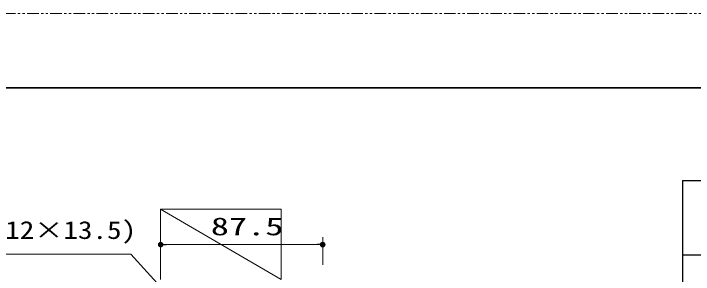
# Model space of a CAD drawing. Units: millimetres, scale not verified. Extents: x -1306 to 1306, y -607 to 607.
# Drawn here: x -689 to -322.1, y 453.5 to 594 of the extents above; entities that cross this region are included whole.
import ezdxf
from ezdxf.enums import TextEntityAlignment as Align

# ---------------------------------------------------------------- set-up
doc = ezdxf.new("R2010")
doc.units = ezdxf.units.MM
doc.header["$LTSCALE"] = 5
doc.header["$PDMODE"] = 32
doc.header["$PDSIZE"] = 2.5
doc.linetypes.add('USER1', pattern=[2.5, 1.25, -0.25, 0.25, -0.25, 0.25, -0.25])
for name, color, linetype, lineweight in [('0-1_線(黄)', 2, 'Continuous', 15), ('0-3_陰線', 4, 'USER1', 9), ('0-D_線(白)', 7, 'Continuous', 30), ('1-1_寸法線', 3, 'Continuous', 13), ('1-4_DEFPOINTS', 7, 'Continuous', 5), ('1-5_0', 3, 'Continuous', 25), ('1-7_図面枠', 7, 'Continuous', 35)]:
    doc.layers.add(name, color=color, linetype=linetype, lineweight=lineweight)
doc.styles.add('ＭＳ ゴシック', font='')
doc.styles.get('ＭＳ ゴシック').set_extended_font_data('MS Gothic')

# ---------------------------------------------------------------- blocks, each defined once
blk = doc.blocks.new('_DOT')
at = {"layer": '1-5_0'}
blk.add_line((-2.5, 0), (-5, 0), dxfattribs=at)
for points in [[(0, 0), (-2.5, 0), (-2.48, 0.313)], [(0, 0), (-2.48, -0.313), (-2.5, 0)], [(0, 0), (-2.48, 0.313), (-2.421, 0.622)], [(0, 0), (-2.421, -0.622), (-2.48, -0.313)], [(0, 0), (-2.421, 0.622), (-2.324, 0.92)], [(0, 0), (-2.324, -0.92), (-2.421, -0.622)], [(0, 0), (-2.324, 0.92), (-2.191, 1.204)], [(0, 0), (-2.191, -1.204), (-2.324, -0.92)], [(0, 0), (-2.191, 1.204), (-2.023, 1.469)], [(0, 0), (-2.023, -1.469), (-2.191, -1.204)], [(0, 0), (-2.023, 1.469), (-1.822, 1.711)], [(0, 0), (-1.822, -1.711), (-2.023, -1.469)], [(0, 0), (-1.822, 1.711), (-1.594, 1.926)], [(0, 0), (-1.594, -1.926), (-1.822, -1.711)], [(0, 0), (-1.594, 1.926), (-1.34, 2.111)], [(0, 0), (-1.34, -2.111), (-1.594, -1.926)], [(0, 0), (-1.34, 2.111), (-1.064, 2.262)], [(0, 0), (-1.064, -2.262), (-1.34, -2.111)], [(0, 0), (-1.064, 2.262), (-0.773, 2.378)], [(0, 0), (-0.773, -2.378), (-1.064, -2.262)], [(0, 0), (-0.773, 2.378), (-0.468, 2.456)], [(0, 0), (-0.468, -2.456), (-0.773, -2.378)], [(0, 0), (-0.468, 2.456), (-0.157, 2.495)], [(0, 0), (-0.157, -2.495), (-0.468, -2.456)], [(0, 0), (-0.157, 2.495), (0.157, 2.495)], [(0, 0), (0.157, -2.495), (-0.157, -2.495)], [(0, 0), (0.157, 2.495), (0.468, 2.456)], [(0, 0), (0.468, 2.456), (0.773, 2.378)], [(0, 0), (0.773, 2.378), (1.064, 2.262)], [(0, 0), (1.064, 2.262), (1.34, 2.111)], [(0, 0), (1.34, 2.111), (1.594, 1.926)], [(0, 0), (1.594, 1.926), (1.822, 1.711)], [(0, 0), (1.822, 1.711), (2.023, 1.469)], [(0, 0), (2.023, 1.469), (2.191, 1.204)], [(0, 0), (2.191, 1.204), (2.324, 0.92)], [(0, 0), (2.324, 0.92), (2.421, 0.622)], [(0, 0), (2.421, 0.622), (2.48, 0.313)], [(0, 0), (2.48, 0.313), (2.5, 0)], [(0, 0), (0.468, -2.456), (0.157, -2.495)], [(0, 0), (0.773, -2.378), (0.468, -2.456)], [(0, 0), (1.064, -2.262), (0.773, -2.378)], [(0, 0), (1.34, -2.111), (1.064, -2.262)], [(0, 0), (1.594, -1.926), (1.34, -2.111)], [(0, 0), (1.822, -1.711), (1.594, -1.926)], [(0, 0), (2.023, -1.469), (1.822, -1.711)], [(0, 0), (2.191, -1.204), (2.023, -1.469)], [(0, 0), (2.324, -0.92), (2.191, -1.204)], [(0, 0), (2.421, -0.622), (2.324, -0.92)], [(0, 0), (2.48, -0.313), (2.421, -0.622)], [(0, 0), (2.5, 0), (2.48, -0.313)]]:
    blk.add_solid(points, dxfattribs=at)

msp = doc.modelspace()

# ---------------------------------------------------------------- linework, layer by layer
at = {"layer": '0-1_線(黄)'}
for p, q in [((-544.67, 488.687), (-609.67, 488.687)), ((-609.67, 450.687), (-609.67, 488.687)), ((-544.67, 450.687), (-609.67, 488.687)), ((-544.67, 450.687), (-544.67, 488.687))]:
    msp.add_line(p, q, dxfattribs=at)
at = {"layer": '0-3_陰線'}
msp.add_line((387.036, 594), (-1292.964, 594), dxfattribs=at)
at = {"layer": '0-D_線(白)'}
for p, q in [((-327.964, 504), (-327.964, 384)), ((-327.964, 504), (297.036, 504)), ((-327.964, 464), (297.036, 464))]:
    msp.add_line(p, q, dxfattribs=at)
at = {"layer": '1-1_寸法線'}
for p, q in [((-609.67, 458.687), (-609.67, 473.522)), ((-522.17, 458.687), (-522.17, 473.522)), ((-606.67, 469.522), (-525.17, 469.522))]:
    msp.add_line(p, q, dxfattribs=at)
msp.add_lwpolyline([(-757.542, 464.452), (-625.813, 464.452), (-590.492, 425.555)], dxfattribs=at)
at = {"layer": '1-4_DEFPOINTS'}
msp.add_point((-522.17, 469.522), dxfattribs=at)
at = {"layer": '1-7_図面枠'}
msp.add_lwpolyline([(-1252.964, -554), (347.036, -554), (347.036, 554), (-1252.964, 554)], close=True, dxfattribs=at)

# ---------------------------------------------------------------- block references
at = {"layer": '1-1_寸法線', "xscale": 0.6, "yscale": 0.6, "rotation": 180}
msp.add_blockref('_DOT', (-609.67, 469.522), dxfattribs=at)
at = {"layer": '1-1_寸法線', "xscale": 0.6, "yscale": 0.6}
msp.add_blockref('_DOT', (-522.17, 469.522), dxfattribs=at)

# ---------------------------------------------------------------- texts
at = {"layer": '1-1_寸法線', "style": 'ＭＳ ゴシック'}
for s, height, width, p in [('天井押縁(12×13.5)', 9.621, 1.2, (-764.423, 469.687)), ('87.5', 9.604, 1.5, (-582.587, 471.671))]:
    msp.add_text(s, height=height, dxfattribs=dict(at, width=width)).set_placement(p, align=Align.BOTTOM_LEFT)

doc.saveas('drawing.dxf')
